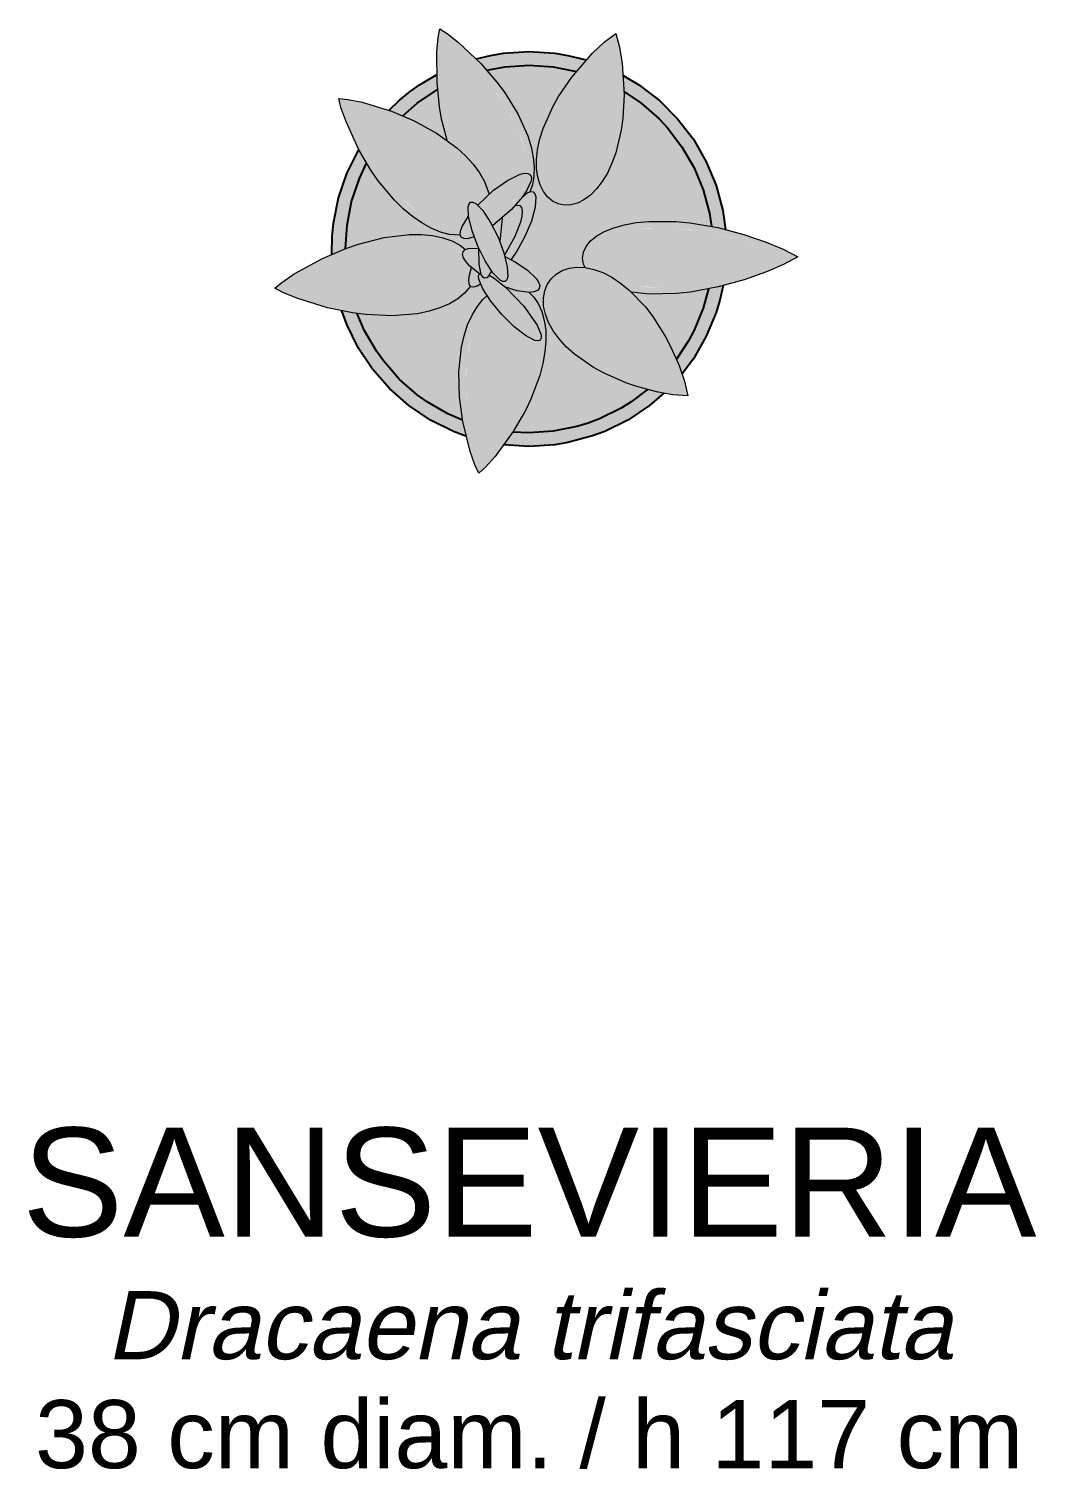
# Model space of a CAD drawing. Header units: metres. Extents: x 0 to 8.79, y -6.64 to 2.65.
# Drawn here: x 0.132 to 0.872, y -6.642 to -5.584 of the extents above; entities that cross this region are included whole.
import ezdxf
from ezdxf.enums import TextEntityAlignment as Align

# ---------------------------------------------------------------- set-up
doc = ezdxf.new("R2010")
doc.units = ezdxf.units.M
for name, color, linetype, lineweight, true_color in [('VEG-HOJAS', 117, 'Continuous', 18, 0x2e5e38), ('VEG-MACETA', 25, 'Continuous', 25, 0x745440), ('VEG-TEXTO', 47, 'Continuous', 18, 0x464646)]:
    doc.layers.add(name, color=color, linetype=linetype, lineweight=lineweight, true_color=true_color)
doc.layers.add('VEG-RELLENO', color=253, linetype='Continuous', true_color=0x96c896)
doc.styles.add('VEG', font='arial.ttf')

# ---------------------------------------------------------------- blocks, each defined once
blk = doc.blocks.new('VEG_Sansevieria_PLANTA')
at = {"layer": 'VEG-RELLENO', "true_color": 0xded278}
h = blk.add_hatch(color=41, dxfattribs=at)
h.dxf.hatch_style = 1
h.paths.add_polyline_path([(-0.0622, 0.0861), (-0.0659, 0.1045), (-0.0677, 0.1223), (-0.0678, 0.1449), (-0.0669, 0.1554), (-0.0656, 0.1617), (-0.0602, 0.1582), (-0.0519, 0.1517), (-0.0355, 0.1362), (-0.0238, 0.1226), (-0.0182, 0.1151), (-0.0084, 0.0993), (-0.001, 0.083), (0.0014, 0.075), (0.003, 0.0673), (0.0037, 0.06), (0.0035, 0.0533), (0.0025, 0.0472), (0.0005, 0.0419), (-0.0013, 0.0412), (-0.0057, 0.0374), (0.0002, 0.0466), (0.0014, 0.05), (0.0016, 0.0527), (0.0008, 0.0545), (-0.0014, 0.0555), (-0.0019, 0.0666), (-0.0034, 0.0738), (-0.0057, 0.0813), (-0.0128, 0.0969), (-0.0223, 0.1123), (-0.0334, 0.1264), (-0.0502, 0.1436), (-0.062, 0.1534), (-0.0631, 0.138), (-0.0621, 0.1141), (-0.0594, 0.0963), (-0.0573, 0.0874), (-0.053, 0.074), (-0.0603, 0.0798)])
at = {"layer": 'VEG-RELLENO', "true_color": 0x517e5c}
h = blk.add_hatch(color=115, dxfattribs=at)
h.dxf.hatch_style = 1
h.paths.add_polyline_path([(-0.0037, 0.0556), (-0.0072, 0.0547), (-0.016, 0.0504), (-0.0294, 0.0403), (-0.0328, 0.0495), (-0.0365, 0.0559), (-0.0412, 0.0622), (-0.0468, 0.0683), (-0.053, 0.074), (-0.0573, 0.0874), (-0.0594, 0.0963), (-0.0621, 0.1141), (-0.0631, 0.138), (-0.062, 0.1534), (-0.0502, 0.1436), (-0.0391, 0.1328), (-0.0277, 0.1195), (-0.0173, 0.1047), (-0.0089, 0.0891), (-0.0034, 0.0738), (-0.0019, 0.0666), (-0.0013, 0.0599), (-0.0014, 0.0555)])
at = {"layer": 'VEG-RELLENO', "true_color": 0xded278}
h = blk.add_hatch(color=41, dxfattribs=at)
h.dxf.hatch_style = 1
h.paths.add_polyline_path([(0.0135, 0.0382), (0.0104, 0.0422), (0.008, 0.047), (0.0063, 0.0527), (0.0054, 0.059), (0.0054, 0.0658), (0.0062, 0.0731), (0.0079, 0.0808), (0.0135, 0.0965), (0.0216, 0.1119), (0.0263, 0.1192), (0.0365, 0.1326), (0.051, 0.1482), (0.0585, 0.1547), (0.0636, 0.1583), (0.0663, 0.1481), (0.0682, 0.1363), (0.0695, 0.1215), (0.0694, 0.1047), (0.0676, 0.0873), (0.0658, 0.0788), (0.0608, 0.0629), (0.0575, 0.0558), (0.0537, 0.0495), (0.0495, 0.0441), (0.045, 0.0396), (0.0402, 0.0361), (0.0354, 0.0337), (0.0305, 0.0325), (0.0258, 0.0323), (0.0213, 0.0332), (0.0171, 0.0352)])
h.paths.add_polyline_path([(0.0298, 0.0374), (0.0336, 0.0385), (0.0376, 0.0404), (0.0417, 0.0434), (0.0457, 0.0474), (0.0495, 0.0524), (0.053, 0.0582), (0.0561, 0.0648), (0.061, 0.0799), (0.0638, 0.0965), (0.0647, 0.1133), (0.0633, 0.1357), (0.0608, 0.1501), (0.0545, 0.1445), (0.0453, 0.1351), (0.0353, 0.1232), (0.0305, 0.1164), (0.0217, 0.1019), (0.018, 0.0944), (0.0127, 0.0795), (0.0112, 0.0723), (0.0104, 0.0656), (0.0104, 0.0593), (0.0112, 0.0537), (0.0126, 0.0489), (0.0146, 0.0449), (0.0171, 0.0417), (0.0198, 0.0394), (0.0229, 0.038), (0.0262, 0.0373)], flags=0)
at = {"layer": 'VEG-RELLENO', "true_color": 0x517e5c}
h = blk.add_hatch(color=115, dxfattribs=at)
h.dxf.hatch_style = 1
h.paths.add_polyline_path([(0.0229, 0.038), (0.0198, 0.0394), (0.0171, 0.0417), (0.0146, 0.0449), (0.0126, 0.0489), (0.0112, 0.0537), (0.0104, 0.0593), (0.0104, 0.0656), (0.0112, 0.0723), (0.015, 0.0869), (0.0217, 0.1019), (0.0259, 0.1093), (0.0353, 0.1232), (0.0501, 0.1402), (0.0608, 0.1501), (0.0633, 0.1357), (0.0647, 0.1133), (0.0638, 0.0965), (0.0626, 0.0881), (0.0588, 0.0721), (0.053, 0.0582), (0.0495, 0.0524), (0.0457, 0.0474), (0.0417, 0.0434), (0.0376, 0.0404), (0.0336, 0.0385), (0.0298, 0.0374), (0.0262, 0.0373)])
at = {"layer": 'VEG-RELLENO', "true_color": 0xf8f6f2}
h = blk.add_hatch(color=7, dxfattribs=at)
h.dxf.hatch_style = 1
h.paths.add_polyline_path([(0.1424, -0.0269), (0.1373, -0.0466), (0.13, -0.0641), (0.1206, -0.0806), (0.1123, -0.0916), (0.1081, -0.0808), (0.1169, -0.0675), (0.1211, -0.0597), (0.1278, -0.0434), (0.1317, -0.0293)])
h.paths.add_polyline_path([(0.0956, -0.109), (0.0806, -0.1206), (0.0725, -0.1256), (0.0555, -0.134), (0.0466, -0.1373), (0.0283, -0.1422), (0.0189, -0.1438), (0, -0.145), (-0.0185, -0.1438), (-0.012, -0.1344), (0, -0.135), (0.0176, -0.1338), (0.0349, -0.1304), (0.0517, -0.1247), (0.0675, -0.1169), (0.075, -0.1122), (0.0869, -0.1032), (0.0989, -0.1059)])
h.paths.add_polyline_path([(-0.0466, -0.1373), (-0.0641, -0.13), (-0.0806, -0.1206), (-0.0956, -0.109), (-0.1025, -0.1025), (-0.115, -0.0883), (-0.1256, -0.0725), (-0.134, -0.0555), (-0.1376, -0.0455), (-0.1263, -0.0474), (-0.1211, -0.0597), (-0.1169, -0.0675), (-0.1071, -0.0822), (-0.1015, -0.089), (-0.089, -0.1015), (-0.075, -0.1122), (-0.0597, -0.1211), (-0.0489, -0.1258)])
h.paths.add_polyline_path([(-0.1449, -0.0037), (-0.1438, 0.0189), (-0.1401, 0.0375), (-0.134, 0.0555), (-0.1252, 0.073), (-0.1194, 0.0629), (-0.1247, 0.0517), (-0.1304, 0.0349), (-0.1338, 0.0176), (-0.135, 0.0003)])
h.paths.add_polyline_path([(-0.1032, 0.1018), (-0.0883, 0.115), (-0.0806, 0.1206), (-0.068, 0.128), (-0.0673, 0.117), (-0.0822, 0.1071), (-0.0929, 0.0978)])
h.paths.add_polyline_path([(-0.0389, 0.1396), (-0.0189, 0.1438), (0, 0.145), (0.0189, 0.1438), (0.0283, 0.1422), (0.0418, 0.1388), (0.0347, 0.1304), (0.0176, 0.1338), (0, 0.135), (-0.0176, 0.1338), (-0.0311, 0.1313)])
h.paths.add_polyline_path([(0.0691, 0.1274), (0.0806, 0.1206), (0.0956, 0.109), (0.109, 0.0956), (0.1206, 0.0806), (0.13, 0.0641), (0.1373, 0.0466), (0.1422, 0.0283), (0.1442, 0.0143), (0.1339, 0.0166), (0.1304, 0.0349), (0.1247, 0.0517), (0.1169, 0.0675), (0.1071, 0.0822), (0.1015, 0.089), (0.089, 0.1015), (0.0822, 0.1071), (0.0696, 0.1156)])
at = {"layer": 'VEG-RELLENO', "true_color": 0x7a5e4a}
h = blk.add_hatch(color=35, dxfattribs=at)
h.dxf.hatch_style = 1
h.paths.add_polyline_path([(0.1304, -0.0349), (0.1247, -0.0517), (0.1211, -0.0597), (0.1169, -0.0675), (0.1081, -0.0808), (0.1, -0.0644), (0.0907, -0.0496), (0.0854, -0.0426), (0.0751, -0.0318), (0.0882, -0.0332), (0.098, -0.0333), (0.1184, -0.0316), (0.1317, -0.0293)])
h.paths.add_polyline_path([(0.0869, -0.1032), (0.075, -0.1122), (0.0597, -0.1211), (0.0517, -0.1247), (0.0349, -0.1304), (0.0176, -0.1338), (0.0088, -0.1347), (0, -0.135), (-0.012, -0.1344), (-0.0027, -0.1186), (0.0049, -0.1016), (0.0101, -0.0842), (0.0116, -0.0756), (0.0123, -0.0674), (0.0121, -0.0596), (0.0111, -0.0524), (0.0093, -0.0458), (0.0067, -0.0401), (0.0034, -0.0353), (-0.0001, -0.0319), (0.0035, -0.0315), (0.006, -0.0305), (0.0074, -0.029), (0.0077, -0.0269), (0.0069, -0.0244), (0.0023, -0.0185), (-0.0014, -0.0153), (-0.0133, -0.0078), (-0.009, -0.0016), (-0.0031, 0.0092), (-0.0005, 0.0149), (0.0033, 0.0259), (0.0044, 0.0307), (0.0048, 0.0382), (0.0041, 0.0406), (0.0028, 0.0419), (0.0005, 0.0419), (0.0025, 0.0472), (0.0035, 0.0533), (0.0037, 0.06), (0.003, 0.0673), (0.0014, 0.075), (-0.001, 0.083), (-0.0043, 0.0911), (-0.0084, 0.0993), (-0.0182, 0.1151), (-0.0311, 0.1313), (-0.0176, 0.1338), (0, 0.135), (0.0176, 0.1338), (0.0347, 0.1304), (0.0263, 0.1192), (0.0173, 0.1043), (0.0103, 0.0886), (0.0079, 0.0808), (0.0062, 0.0731), (0.0054, 0.0658), (0.0054, 0.059), (0.0063, 0.0527), (0.008, 0.047), (0.0104, 0.0422), (0.0135, 0.0382), (0.0171, 0.0352), (0.0213, 0.0332), (0.0258, 0.0323), (0.0305, 0.0325), (0.0354, 0.0337), (0.0402, 0.0361), (0.045, 0.0396), (0.0495, 0.0441), (0.0537, 0.0495), (0.0575, 0.0558), (0.0608, 0.0629), (0.0658, 0.0788), (0.0687, 0.096), (0.0696, 0.1156), (0.0822, 0.1071), (0.089, 0.1015), (0.1015, 0.089), (0.1122, 0.075), (0.1211, 0.0597), (0.1247, 0.0517), (0.1304, 0.0349), (0.1339, 0.0166), (0.118, 0.0192), (0.0976, 0.0205), (0.0785, 0.0194), (0.0699, 0.0178), (0.0622, 0.0156), (0.0554, 0.0129), (0.0497, 0.0096), (0.0451, 0.0059), (0.0418, 0.0018), (0.0398, -0.0024), (0.0392, -0.0068), (0.0399, -0.0112), (0.0411, -0.0136), (0.035, -0.0133), (0.0294, -0.0141), (0.0243, -0.0158), (0.0198, -0.0184), (0.0161, -0.0218), (0.0133, -0.026), (0.0114, -0.0308), (0.0105, -0.0362), (0.0106, -0.0419), (0.0119, -0.0478), (0.0142, -0.0539), (0.0175, -0.06), (0.0219, -0.066), (0.0271, -0.0718), (0.0332, -0.0772), (0.04, -0.0824), (0.0551, -0.0913), (0.0711, -0.0982)])
h.paths.add_polyline_path([(-0.0489, -0.1258), (-0.0597, -0.1211), (-0.075, -0.1122), (-0.0822, -0.1071), (-0.0955, -0.0955), (-0.1071, -0.0822), (-0.1122, -0.075), (-0.1211, -0.0597), (-0.1263, -0.0474), (-0.1103, -0.0489), (-0.1006, -0.0491), (-0.082, -0.0475), (-0.0734, -0.0457), (-0.0656, -0.0432), (-0.0586, -0.0402), (-0.0525, -0.0366), (-0.0475, -0.0325), (-0.0431, -0.0272), (-0.0427, -0.0278), (-0.0408, -0.0281), (-0.0383, -0.0273), (-0.0358, -0.0258), (-0.031, -0.0343), (-0.0341, -0.0371), (-0.0383, -0.0424), (-0.042, -0.0487), (-0.0452, -0.0558), (-0.0477, -0.0637), (-0.0497, -0.0722), (-0.0509, -0.0811), (-0.0516, -0.0996), (-0.0511, -0.1089)])
h.paths.add_polyline_path([(-0.135, 0.0003), (-0.1338, 0.0176), (-0.1304, 0.0349), (-0.1247, 0.0517), (-0.1194, 0.0629), (-0.1109, 0.0501), (-0.1051, 0.0427), (-0.0925, 0.0294), (-0.0857, 0.0238), (-0.0789, 0.0191), (-0.072, 0.0152), (-0.0652, 0.0124), (-0.0587, 0.0107), (-0.0505, 0.0101), (-0.0499, 0.0086), (-0.0481, 0.0076), (-0.0454, 0.0075), (-0.0405, 0.009), (-0.037, 0.0005), (-0.0415, 0.0008), (-0.0448, 0.0004), (-0.0468, -0.0003), (-0.0511, 0.003), (-0.0568, 0.0059), (-0.0635, 0.0082), (-0.071, 0.0098), (-0.0792, 0.0106), (-0.0879, 0.0107), (-0.1065, 0.0085), (-0.116, 0.0064)])
h.paths.add_polyline_path([(-0.089, 0.1015), (-0.075, 0.1122), (-0.0673, 0.117), (-0.0643, 0.0953), (-0.0603, 0.0798), (-0.0762, 0.0898), (-0.0929, 0.0978)])
at = {"layer": 'VEG-RELLENO', "true_color": 0xded278}
h = blk.add_hatch(color=41, dxfattribs=at)
h.dxf.hatch_style = 1
h.paths.add_polyline_path([(-0.0505, 0.0101), (-0.0587, 0.0107), (-0.0652, 0.0124), (-0.072, 0.0152), (-0.0789, 0.0191), (-0.0857, 0.0238), (-0.0925, 0.0294), (-0.1051, 0.0427), (-0.1162, 0.0578), (-0.1254, 0.0733), (-0.1348, 0.094), (-0.1383, 0.104), (-0.1398, 0.1104), (-0.1285, 0.1089), (-0.1162, 0.106), (-0.1011, 0.1011), (-0.0845, 0.0941), (-0.0681, 0.0851), (-0.0604, 0.0799), (-0.0532, 0.0743), (-0.0468, 0.0683), (-0.0412, 0.0622), (-0.0365, 0.0559), (-0.0328, 0.0495), (-0.0302, 0.0432), (-0.0294, 0.0403), (-0.0336, 0.0364), (-0.0349, 0.0417), (-0.0373, 0.0473), (-0.0406, 0.0531), (-0.045, 0.059), (-0.0503, 0.0648), (-0.0633, 0.0758), (-0.0786, 0.0854), (-0.0948, 0.0932), (-0.1176, 0.1011), (-0.1333, 0.1047), (-0.1276, 0.0896), (-0.1209, 0.0756), (-0.1121, 0.0605), (-0.1013, 0.0459), (-0.0891, 0.0331), (-0.0827, 0.0278), (-0.0762, 0.0233), (-0.0698, 0.0198), (-0.0636, 0.0172), (-0.0577, 0.0156), (-0.0497, 0.0152), (-0.0505, 0.0131)])
at = {"layer": 'VEG-RELLENO', "true_color": 0x517e5c}
h = blk.add_hatch(color=115, dxfattribs=at)
h.dxf.hatch_style = 1
h.paths.add_polyline_path([(-0.0336, 0.0364), (-0.0378, 0.0322), (-0.0413, 0.0345), (-0.043, 0.0344), (-0.0442, 0.0332), (-0.0449, 0.0309), (-0.0446, 0.0241), (-0.0471, 0.0204), (-0.0497, 0.0152), (-0.0577, 0.0156), (-0.0636, 0.0172), (-0.0698, 0.0198), (-0.0762, 0.0233), (-0.0827, 0.0278), (-0.0953, 0.0392), (-0.1013, 0.0459), (-0.1121, 0.0605), (-0.1168, 0.0681), (-0.1246, 0.0828), (-0.1301, 0.0958), (-0.1333, 0.1047), (-0.1176, 0.1011), (-0.0948, 0.0932), (-0.0786, 0.0854), (-0.0633, 0.0758), (-0.0503, 0.0648), (-0.045, 0.059), (-0.0406, 0.0531), (-0.0373, 0.0473), (-0.0349, 0.0417)])
at = {"layer": 'VEG-RELLENO', "true_color": 0xded278}
h = blk.add_hatch(color=41, dxfattribs=at)
h.dxf.hatch_style = 1
h.paths.add_polyline_path([(-0.0505, 0.0131), (-0.0493, 0.0165), (-0.0446, 0.0241), (-0.0438, 0.02), (-0.0465, 0.0153), (-0.0476, 0.0109), (-0.0458, 0.0105), (-0.0415, 0.0119), (-0.0405, 0.009), (-0.0454, 0.0075), (-0.0481, 0.0076), (-0.0499, 0.0086), (-0.0507, 0.0104)])
h.paths.add_polyline_path([(-0.0312, 0.0388), (-0.021, 0.0471), (-0.0113, 0.0529), (-0.0037, 0.0556), (-0.001, 0.0555), (0.0008, 0.0545), (0.0016, 0.0527), (0.0014, 0.05), (-0.002, 0.0427), (-0.005, 0.0383), (-0.0131, 0.0289), (-0.027, 0.0169), (-0.0284, 0.0196), (-0.02, 0.0265), (-0.011, 0.0356), (-0.0046, 0.0442), (-0.0026, 0.0478), (-0.0016, 0.0506), (-0.0016, 0.0524), (-0.0034, 0.0525), (-0.0062, 0.0518), (-0.0144, 0.0478), (-0.0242, 0.0408), (-0.0357, 0.0301), (-0.0378, 0.0322)])
at = {"layer": 'VEG-RELLENO', "true_color": 0x467652}
h = blk.add_hatch(color=105, dxfattribs=at)
h.dxf.hatch_style = 1
h.paths.add_polyline_path([(-0.0438, 0.02), (-0.0415, 0.0119), (-0.0458, 0.0105), (-0.0473, 0.0106), (-0.0475, 0.0125), (-0.0465, 0.0153)])
h.paths.add_polyline_path([(-0.0284, 0.0196), (-0.0357, 0.0301), (-0.0291, 0.0366), (-0.0242, 0.0408), (-0.0144, 0.0478), (-0.0062, 0.0518), (-0.0034, 0.0525), (-0.0016, 0.0524), (-0.0016, 0.0506), (-0.0026, 0.0478), (-0.0074, 0.0401), (-0.0153, 0.031), (-0.02, 0.0265)])
at = {"layer": 'VEG-RELLENO', "true_color": 0xded278}
h = blk.add_hatch(color=41, dxfattribs=at)
h.dxf.hatch_style = 1
h.paths.add_polyline_path([(-0.0214, -0.0228), (-0.0266, -0.0176), (-0.0323, -0.0088), (-0.0401, 0.0078), (-0.0445, 0.0236), (-0.0449, 0.0309), (-0.0442, 0.0332), (-0.043, 0.0344), (-0.0413, 0.0345), (-0.0392, 0.0334), (-0.034, 0.0282), (-0.0283, 0.0194), (-0.0205, 0.0028), (-0.0161, -0.013), (-0.0157, -0.0203), (-0.0164, -0.0226), (-0.0176, -0.0238), (-0.0193, -0.0239)])
h.paths.add_polyline_path([(-0.042, 0.0278), (-0.0406, 0.0195), (-0.0392, 0.0143), (-0.0324, -0.0022), (-0.0242, -0.0157), (-0.0217, -0.0186), (-0.0189, -0.0207), (-0.0186, -0.0172), (-0.02, -0.0089), (-0.0233, 0.0018), (-0.0282, 0.0128), (-0.0364, 0.0263), (-0.0389, 0.0292), (-0.0416, 0.0313)], flags=0)
h = blk.add_hatch(color=41, dxfattribs=at)
h.dxf.hatch_style = 1
h.paths.add_polyline_path([(-0.0443, -0.0237), (-0.044, -0.0201), (-0.0423, -0.0137), (-0.0398, -0.0158), (-0.041, -0.0206), (-0.041, -0.025), (-0.0368, -0.0228), (-0.0358, -0.0258), (-0.0383, -0.0273), (-0.0408, -0.0281), (-0.0427, -0.0278), (-0.0439, -0.0263)])
h.paths.add_polyline_path([(-0.0068, 0.0319), (-0.0056, 0.0304), (-0.0051, 0.0278), (-0.0065, 0.0198), (-0.0106, 0.0091), (-0.0181, -0.0046), (-0.0193, -0.0008), (-0.011, 0.0158), (-0.0084, 0.0247), (-0.0084, 0.0291), (-0.0124, 0.0271), (-0.02, 0.0194), (-0.0198, 0.0227), (-0.0106, 0.0316), (-0.0087, 0.0322)])
at = {"layer": 'VEG-RELLENO', "true_color": 0x467652}
h = blk.add_hatch(color=105, dxfattribs=at)
h.dxf.hatch_style = 1
h.paths.add_polyline_path([(-0.0162, -0.0063), (-0.0178, -0.0056), (-0.0181, -0.0046), (-0.0106, 0.0091), (-0.0065, 0.0198), (-0.0051, 0.0278), (-0.0056, 0.0304), (-0.0066, 0.0317), (-0.002, 0.0369), (0.0014, 0.039), (0.0019, 0.035), (0.0014, 0.0312), (-0.0012, 0.0215), (-0.0033, 0.016), (-0.0086, 0.0051), (-0.0115, 0)])
at = {"layer": 'VEG-RELLENO', "true_color": 0xded278}
h = blk.add_hatch(color=41, dxfattribs=at)
h.dxf.hatch_style = 1
h.paths.add_polyline_path([(-0.0104, 0.0317), (-0.0057, 0.0374), (-0.0013, 0.0412), (0.0009, 0.0421), (0.0028, 0.0419), (0.0041, 0.0406), (0.0048, 0.0382), (0.0049, 0.0349), (0.0044, 0.0307), (0.0016, 0.0205), (-0.0059, 0.0036), (-0.0133, -0.0078), (-0.016, -0.0064), (-0.0086, 0.0051), (-0.0033, 0.016), (-0.0012, 0.0215), (0.0014, 0.0312), (0.0019, 0.035), (0.0014, 0.039), (-0.002, 0.0369), (-0.0066, 0.0317), (-0.0087, 0.0322)])
at = {"layer": 'VEG-RELLENO', "true_color": 0x467652}
h = blk.add_hatch(color=105, dxfattribs=at)
h.dxf.hatch_style = 1
h.paths.add_polyline_path([(-0.0416, 0.0313), (-0.0389, 0.0292), (-0.0337, 0.0225), (-0.0256, 0.0074), (-0.02, -0.0089), (-0.0186, -0.0172), (-0.0189, -0.0207), (-0.0217, -0.0186), (-0.0269, -0.0119), (-0.035, 0.0033), (-0.0406, 0.0195), (-0.042, 0.0278)])
h = blk.add_hatch(color=105, dxfattribs=at)
h.dxf.hatch_style = 1
h.paths.add_polyline_path([(-0.0364, -0.0182), (-0.0372, -0.0198), (-0.0368, -0.0228), (-0.041, -0.025), (-0.041, -0.0206), (-0.0398, -0.0158)])
h.paths.add_polyline_path([(-0.0193, -0.0008), (-0.0216, 0.0055), (-0.02, 0.0194), (-0.0124, 0.0271), (-0.0084, 0.0291), (-0.0084, 0.0247), (-0.011, 0.0158)])
at = {"layer": 'VEG-RELLENO', "true_color": 0xded278}
h = blk.add_hatch(color=41, dxfattribs=at)
h.dxf.hatch_style = 1
h.paths.add_polyline_path([(-0.0353, -0.0187), (-0.0367, -0.0113), (-0.0369, 0.0003), (-0.034, -0.0056), (-0.0332, -0.0149), (-0.0323, -0.0179), (-0.0297, -0.0131), (-0.0276, -0.016), (-0.0296, -0.0194), (-0.0312, -0.0211), (-0.0328, -0.0215), (-0.0341, -0.0207)])
h.paths.add_polyline_path([(-0.0198, 0.0227), (-0.0216, 0.0055), (-0.0239, 0.0107), (-0.023, 0.02)])
h = blk.add_hatch(color=41, dxfattribs=at)
h.dxf.hatch_style = 1
h.paths.add_polyline_path([(-0.0431, -0.0272), (-0.0475, -0.0325), (-0.0525, -0.0366), (-0.0586, -0.0402), (-0.0656, -0.0432), (-0.0734, -0.0457), (-0.082, -0.0475), (-0.1006, -0.0491), (-0.1201, -0.0482), (-0.1298, -0.0469), (-0.1482, -0.0432), (-0.1707, -0.0362), (-0.1809, -0.032), (-0.1869, -0.0288), (-0.1776, -0.0216), (-0.1665, -0.0146), (-0.1519, -0.0069), (-0.1347, 0.0004), (-0.116, 0.0064), (-0.1065, 0.0085), (-0.0879, 0.0107), (-0.0792, 0.0106), (-0.071, 0.0098), (-0.0635, 0.0082), (-0.0568, 0.0059), (-0.0511, 0.003), (-0.0468, -0.0003), (-0.0486, -0.0021), (-0.049, -0.0041), (-0.0484, -0.0059), (-0.0538, -0.0013), (-0.0588, 0.0013), (-0.0648, 0.0034), (-0.0717, 0.0049), (-0.0794, 0.0056), (-0.0877, 0.0057), (-0.1055, 0.0036), (-0.1239, -0.0011), (-0.1416, -0.0077), (-0.164, -0.019), (-0.1778, -0.0279), (-0.169, -0.0315), (-0.1551, -0.0361), (-0.1382, -0.0403), (-0.1291, -0.042), (-0.1101, -0.0439), (-0.1007, -0.0441), (-0.0828, -0.0425), (-0.0747, -0.0408), (-0.0673, -0.0385), (-0.0608, -0.0357), (-0.0554, -0.0325), (-0.051, -0.0289), (-0.0477, -0.0252), (-0.0456, -0.0214), (-0.0445, -0.0178), (-0.0444, -0.0143), (-0.0454, -0.0106), (-0.0423, -0.0137), (-0.044, -0.0201), (-0.0443, -0.0237), (-0.0439, -0.0263)])
at = {"layer": 'VEG-RELLENO', "true_color": 0x467652}
h = blk.add_hatch(color=105, dxfattribs=at)
h.dxf.hatch_style = 1
h.paths.add_polyline_path([(-0.034, -0.0056), (-0.0297, -0.0131), (-0.0323, -0.0179), (-0.0332, -0.0149)])
h.paths.add_polyline_path([(-0.0239, 0.0107), (-0.027, 0.0169), (-0.023, 0.02)])
at = {"layer": 'VEG-RELLENO', "true_color": 0xded278}
h = blk.add_hatch(color=41, dxfattribs=at)
h.dxf.hatch_style = 1
h.paths.add_polyline_path([(0.0418, 0.0018), (0.0451, 0.0059), (0.0497, 0.0096), (0.0554, 0.0129), (0.0622, 0.0156), (0.0699, 0.0178), (0.0785, 0.0194), (0.0878, 0.0203), (0.1077, 0.0201), (0.1284, 0.0176), (0.1385, 0.0157), (0.1576, 0.0107), (0.1808, 0.0024), (0.1912, -0.0022), (0.1972, -0.0057), (0.1867, -0.0114), (0.1742, -0.0168), (0.1578, -0.0226), (0.1388, -0.0279), (0.1184, -0.0316), (0.1081, -0.0328), (0.0882, -0.0332), (0.0751, -0.0318), (0.0669, -0.0249), (0.0795, -0.0274), (0.0884, -0.0282), (0.0979, -0.0283), (0.1177, -0.0267), (0.1377, -0.023), (0.1563, -0.0179), (0.1723, -0.0122), (0.1869, -0.0057), (0.1646, 0.0032), (0.1471, 0.0085), (0.1374, 0.0108), (0.1174, 0.0142), (0.1074, 0.0151), (0.0881, 0.0153), (0.0792, 0.0144), (0.0711, 0.0129), (0.0638, 0.0109), (0.0576, 0.0083), (0.0525, 0.0054), (0.0487, 0.0023), (0.0461, -0.0008), (0.0447, -0.0039), (0.0443, -0.0068), (0.0447, -0.0096), (0.0462, -0.0127), (0.0484, -0.0153), (0.0411, -0.0136), (0.0399, -0.0112), (0.0392, -0.0068), (0.0398, -0.0024)])
at = {"layer": 'VEG-RELLENO', "true_color": 0x517e5c}
h = blk.add_hatch(color=115, dxfattribs=at)
h.dxf.hatch_style = 1
h.paths.add_polyline_path([(0.0606, -0.0207), (0.054, -0.0173), (0.0484, -0.0153), (0.0462, -0.0127), (0.0447, -0.0096), (0.0443, -0.0068), (0.0447, -0.0039), (0.0461, -0.0008), (0.0487, 0.0023), (0.0525, 0.0054), (0.0576, 0.0083), (0.0638, 0.0109), (0.0711, 0.0129), (0.0792, 0.0144), (0.0975, 0.0155), (0.1074, 0.0151), (0.1275, 0.0127), (0.1374, 0.0108), (0.1562, 0.0059), (0.1722, 0.0005), (0.1869, -0.0057), (0.1723, -0.0122), (0.1563, -0.0179), (0.1377, -0.023), (0.1177, -0.0267), (0.0979, -0.0283), (0.0795, -0.0274), (0.0669, -0.0249)])
h = blk.add_hatch(color=115, dxfattribs=at)
h.dxf.hatch_style = 1
h.paths.add_polyline_path([(-0.0499, -0.0043), (-0.0453, -0.0109), (-0.0444, -0.0143), (-0.0445, -0.0178), (-0.0456, -0.0214), (-0.0477, -0.0252), (-0.051, -0.0289), (-0.0554, -0.0325), (-0.0608, -0.0357), (-0.0673, -0.0385), (-0.0747, -0.0408), (-0.0828, -0.0425), (-0.1007, -0.0441), (-0.1101, -0.0439), (-0.1291, -0.042), (-0.1382, -0.0403), (-0.1551, -0.0361), (-0.169, -0.0315), (-0.1778, -0.0279), (-0.164, -0.019), (-0.1416, -0.0077), (-0.1239, -0.0011), (-0.1055, 0.0036), (-0.0877, 0.0057), (-0.0794, 0.0056), (-0.0717, 0.0049), (-0.0648, 0.0034), (-0.0588, 0.0013), (-0.0538, -0.0013)])
at = {"layer": 'VEG-RELLENO', "true_color": 0xded278}
h = blk.add_hatch(color=41, dxfattribs=at)
h.dxf.hatch_style = 1
h.paths.add_polyline_path([(0.0035, -0.0315), (-0.004, -0.0316), (-0.0088, -0.0307), (-0.0175, -0.028), (-0.0257, -0.0215), (-0.0295, -0.0193), (-0.0184, -0.0245), (-0.0081, -0.0278), (0.0001, -0.0289), (0.0028, -0.0286), (0.0045, -0.0276), (0.0042, -0.0257), (0.0027, -0.0234), (-0.0032, -0.0177), (-0.0075, -0.0146), (-0.0168, -0.0093), (-0.0178, -0.0056), (-0.0058, -0.0121), (0.0023, -0.0185), (0.0051, -0.0216), (0.0069, -0.0244), (0.0077, -0.0269), (0.0074, -0.029), (0.006, -0.0305)])
h.paths.add_polyline_path([(-0.0399, -0.0158), (-0.0464, -0.0095), (-0.0482, -0.0066), (-0.049, -0.0041), (-0.0486, -0.0021), (-0.0472, -0.0005), (-0.0448, 0.0004), (-0.0415, 0.0008), (-0.0369, 0.0003), (-0.0369, -0.0026), (-0.0414, -0.0022), (-0.0441, -0.0025), (-0.0458, -0.0034), (-0.0455, -0.0054), (-0.044, -0.0076), (-0.0415, -0.0104), (-0.0363, -0.0147), (-0.0355, -0.0179), (-0.0364, -0.0182)])
at = {"layer": 'VEG-RELLENO', "true_color": 0x467652}
h = blk.add_hatch(color=105, dxfattribs=at)
h.dxf.hatch_style = 1
h.paths.add_polyline_path([(-0.0294, -0.0191), (-0.0276, -0.016), (-0.0239, -0.0207), (-0.0214, -0.0228), (-0.0193, -0.0239), (-0.0176, -0.0238), (-0.0164, -0.0226), (-0.0157, -0.0203), (-0.0156, -0.0171), (-0.0168, -0.0093), (-0.0075, -0.0146), (-0.0032, -0.0177), (0.0027, -0.0234), (0.0042, -0.0257), (0.0045, -0.0276), (0.0028, -0.0286), (-0.0036, -0.0286), (-0.0131, -0.0264), (-0.0238, -0.0221)])
h.paths.add_polyline_path([(-0.0369, -0.0026), (-0.0363, -0.0147), (-0.0415, -0.0104), (-0.044, -0.0076), (-0.0455, -0.0054), (-0.0458, -0.0034), (-0.0441, -0.0025), (-0.0414, -0.0022)])
at = {"layer": 'VEG-RELLENO', "true_color": 0xded278}
h = blk.add_hatch(color=41, dxfattribs=at)
h.dxf.hatch_style = 1
h.paths.add_polyline_path([(0.0041, -0.0672), (-0.0027, -0.0636), (-0.0112, -0.0569), (-0.0244, -0.0432), (-0.0341, -0.0292), (-0.037, -0.0222), (-0.0372, -0.0198), (-0.0364, -0.0182), (-0.0355, -0.0179), (-0.0339, -0.0208), (-0.0332, -0.0243), (-0.029, -0.032), (-0.0179, -0.046), (-0.0049, -0.0583), (0.0024, -0.0632), (0.0058, -0.0644), (0.0049, -0.0609), (0.0006, -0.0532), (-0.0104, -0.0392), (-0.0234, -0.0269), (-0.0322, -0.0214), (-0.0312, -0.0211), (-0.0295, -0.0193), (-0.0257, -0.0215), (-0.0127, -0.0325), (-0.004, -0.042), (0.0058, -0.0559), (0.0087, -0.063), (0.0088, -0.0654), (0.0081, -0.0669), (0.0065, -0.0675)])
at = {"layer": 'VEG-RELLENO', "true_color": 0x467652}
h = blk.add_hatch(color=105, dxfattribs=at)
h.dxf.hatch_style = 1
h.paths.add_polyline_path([(-0.0341, -0.0208), (-0.0307, -0.022), (-0.0234, -0.0269), (-0.0104, -0.0392), (0.0006, -0.0532), (0.0049, -0.0609), (0.0058, -0.0644), (0.0024, -0.0632), (-0.0049, -0.0583), (-0.0179, -0.046), (-0.029, -0.032), (-0.0332, -0.0243)])
at = {"layer": 'VEG-RELLENO', "true_color": 0xded278}
h = blk.add_hatch(color=41, dxfattribs=at)
h.dxf.hatch_style = 1
h.paths.add_polyline_path([(0.0243, -0.0158), (0.0294, -0.0141), (0.035, -0.0133), (0.0411, -0.0136), (0.0475, -0.015), (0.054, -0.0173), (0.0606, -0.0207), (0.0671, -0.025), (0.0735, -0.0302), (0.0796, -0.0361), (0.0907, -0.0496), (0.0956, -0.0569), (0.1039, -0.0717), (0.1123, -0.0917), (0.1153, -0.1015), (0.1166, -0.1078), (0.1056, -0.107), (0.0936, -0.1049), (0.079, -0.1009), (0.063, -0.095), (0.0473, -0.0871), (0.04, -0.0824), (0.0332, -0.0772), (0.0271, -0.0718), (0.0219, -0.066), (0.0175, -0.06), (0.0142, -0.0539), (0.0119, -0.0478), (0.0106, -0.0419), (0.0105, -0.0362), (0.0114, -0.0308), (0.0133, -0.026), (0.0161, -0.0218), (0.0198, -0.0184)])
h.paths.add_polyline_path([(0.0162, -0.0322), (0.0155, -0.0365), (0.0156, -0.0413), (0.0167, -0.0464), (0.0187, -0.0518), (0.0217, -0.0573), (0.0257, -0.0628), (0.0306, -0.0682), (0.0428, -0.0783), (0.0573, -0.0868), (0.0728, -0.0935), (0.0805, -0.0961), (0.0947, -0.1), (0.1104, -0.1026), (0.1076, -0.0934), (0.1027, -0.0809), (0.0957, -0.0668), (0.0914, -0.0596), (0.0815, -0.0458), (0.076, -0.0395), (0.0642, -0.0291), (0.0581, -0.025), (0.052, -0.0219), (0.0461, -0.0198), (0.0405, -0.0186), (0.0352, -0.0184), (0.0305, -0.019), (0.0264, -0.0203), (0.0228, -0.0224), (0.0199, -0.0251), (0.0177, -0.0284)], flags=0)
at = {"layer": 'VEG-RELLENO', "true_color": 0x517e5c}
h = blk.add_hatch(color=115, dxfattribs=at)
h.dxf.hatch_style = 1
h.paths.add_polyline_path([(0.0199, -0.0251), (0.0228, -0.0224), (0.0264, -0.0203), (0.0305, -0.019), (0.0352, -0.0184), (0.0405, -0.0186), (0.0461, -0.0198), (0.052, -0.0219), (0.0581, -0.025), (0.0642, -0.0291), (0.0702, -0.0339), (0.0815, -0.0458), (0.0867, -0.0525), (0.0957, -0.0668), (0.0995, -0.074), (0.1054, -0.0875), (0.1104, -0.1026), (0.0947, -0.1), (0.0805, -0.0961), (0.0728, -0.0935), (0.0573, -0.0868), (0.0499, -0.0827), (0.0364, -0.0734), (0.0306, -0.0682), (0.0257, -0.0628), (0.0217, -0.0573), (0.0187, -0.0518), (0.0167, -0.0464), (0.0156, -0.0413), (0.0155, -0.0365), (0.0162, -0.0322), (0.0177, -0.0284)])
at = {"layer": 'VEG-RELLENO', "true_color": 0xded278}
h = blk.add_hatch(color=41, dxfattribs=at)
h.dxf.hatch_style = 1
h.paths.add_polyline_path([(0.0034, -0.0353), (0.0067, -0.0401), (0.0093, -0.0458), (0.0111, -0.0524), (0.0121, -0.0596), (0.0123, -0.0674), (0.0116, -0.0756), (0.0101, -0.0842), (0.0078, -0.0929), (0.0013, -0.1102), (-0.0027, -0.1186), (-0.0117, -0.134), (-0.0251, -0.1523), (-0.0322, -0.1602), (-0.0371, -0.1646), (-0.0416, -0.1541), (-0.0453, -0.142), (-0.0488, -0.1266), (-0.0511, -0.1089), (-0.0516, -0.0903), (-0.0509, -0.0811), (-0.0497, -0.0722), (-0.0477, -0.0637), (-0.0452, -0.0558), (-0.042, -0.0487), (-0.0383, -0.0424), (-0.0341, -0.0371), (-0.031, -0.0343), (-0.0281, -0.0384), (-0.0342, -0.0453), (-0.0376, -0.051), (-0.0405, -0.0576), (-0.0429, -0.065), (-0.0447, -0.0731), (-0.0466, -0.0905), (-0.0461, -0.1085), (-0.0438, -0.1257), (-0.0405, -0.1408), (-0.0355, -0.1563), (-0.029, -0.1491), (-0.0204, -0.1379), (-0.0114, -0.124), (-0.0072, -0.1163), (0.0002, -0.0999), (0.003, -0.0914), (0.0066, -0.075), (0.0073, -0.0672), (0.0081, -0.0669), (0.0088, -0.0654), (0.0087, -0.063), (0.0069, -0.0582), (0.0062, -0.0534), (0.0046, -0.0475), (0.0023, -0.0426), (-0.0004, -0.0386), (-0.0035, -0.0355), (-0.0069, -0.0334), (-0.0105, -0.0322), (-0.0132, -0.032), (-0.0175, -0.028), (-0.0088, -0.0307), (-0.0001, -0.0319)])
at = {"layer": 'VEG-RELLENO', "true_color": 0x517e5c}
h = blk.add_hatch(color=115, dxfattribs=at)
h.dxf.hatch_style = 1
h.paths.add_polyline_path([(-0.0281, -0.0384), (-0.0157, -0.0527), (-0.0068, -0.0606), (0.001, -0.0658), (0.0041, -0.0672), (0.0073, -0.0672), (0.0066, -0.075), (0.003, -0.0914), (0.0002, -0.0999), (-0.0072, -0.1163), (-0.0114, -0.124), (-0.0204, -0.1379), (-0.029, -0.1491), (-0.0355, -0.1563), (-0.0405, -0.1408), (-0.0438, -0.1257), (-0.0452, -0.1173), (-0.0466, -0.0995), (-0.046, -0.0816), (-0.0429, -0.065), (-0.0405, -0.0576), (-0.0376, -0.051), (-0.0342, -0.0453)])
h.paths.add_polyline_path([(0.0058, -0.0559), (-0.004, -0.042), (-0.0132, -0.032), (-0.0105, -0.0322), (-0.0069, -0.0334), (-0.0035, -0.0355), (-0.0004, -0.0386), (0.0023, -0.0426), (0.0046, -0.0475), (0.0062, -0.0534), (0.0069, -0.0582)])
at = {"layer": 'VEG-HOJAS'}
for points in [[(-0.0603, 0.0798), (-0.0643, 0.0953), (-0.0659, 0.1045), (-0.0677, 0.1223), (-0.0678, 0.1449), (-0.0669, 0.1554), (-0.0656, 0.1617), (-0.0602, 0.1582), (-0.0519, 0.1517), (-0.0355, 0.1362), (-0.0238, 0.1226), (-0.0182, 0.1151), (-0.0084, 0.0993), (-0.001, 0.083), (0.0014, 0.075), (0.003, 0.0673), (0.0037, 0.06), (0.0035, 0.0533), (0.0025, 0.0472), (0.0005, 0.0419)], [(-0.0505, 0.0101), (-0.0587, 0.0107), (-0.0652, 0.0124), (-0.072, 0.0152), (-0.0789, 0.0191), (-0.0857, 0.0238), (-0.0925, 0.0294), (-0.099, 0.0358), (-0.1109, 0.0501), (-0.1162, 0.0578), (-0.1254, 0.0733), (-0.1348, 0.094), (-0.1383, 0.104), (-0.1398, 0.1104), (-0.1332, 0.1098), (-0.1228, 0.1077), (-0.1011, 0.1011), (-0.0845, 0.0941), (-0.0681, 0.0851), (-0.0532, 0.0743), (-0.0468, 0.0683), (-0.0412, 0.0622), (-0.0365, 0.0559), (-0.0328, 0.0495), (-0.0294, 0.0403)], [(-0.0378, 0.0322), (-0.0261, 0.0432), (-0.016, 0.0504), (-0.0072, 0.0547), (-0.0037, 0.0556), (-0.001, 0.0555), (0.0008, 0.0545), (0.0016, 0.0527), (0.0014, 0.05), (-0.002, 0.0427), (-0.005, 0.0383), (-0.0131, 0.0289), (-0.027, 0.0169)], [(-0.0106, 0.0316), (-0.0087, 0.0322), (-0.0068, 0.0319), (-0.0056, 0.0304), (-0.0051, 0.0278), (-0.0054, 0.0242), (-0.0065, 0.0198), (-0.0106, 0.0091), (-0.0181, -0.0046)], [(-0.0057, 0.0374), (-0.0013, 0.0412), (0.0009, 0.0421), (0.0028, 0.0419), (0.0041, 0.0406), (0.0048, 0.0382), (0.0044, 0.0307), (0.0016, 0.0205), (-0.0031, 0.0092), (-0.009, -0.0016), (-0.0133, -0.0078)], [(-0.0405, 0.009), (-0.0454, 0.0075), (-0.0481, 0.0076), (-0.0499, 0.0086), (-0.0507, 0.0104), (-0.0505, 0.0131), (-0.0493, 0.0165), (-0.0446, 0.0241)], [(-0.0198, 0.0227), (-0.0216, 0.0055)], [(-0.0431, -0.0272), (-0.0475, -0.0325), (-0.0525, -0.0366), (-0.0586, -0.0402), (-0.0656, -0.0432), (-0.0734, -0.0457), (-0.082, -0.0475), (-0.1006, -0.0491), (-0.1201, -0.0482), (-0.1298, -0.0469), (-0.1482, -0.0432), (-0.1707, -0.0362), (-0.1809, -0.032), (-0.1869, -0.0288), (-0.1817, -0.0245), (-0.1726, -0.0183), (-0.1519, -0.0069), (-0.1347, 0.0004), (-0.1254, 0.0036), (-0.1065, 0.0085), (-0.0879, 0.0107), (-0.0792, 0.0106), (-0.071, 0.0098), (-0.0635, 0.0082), (-0.0568, 0.0059), (-0.0511, 0.003), (-0.0468, -0.0003)], [(0.0411, -0.0136), (0.0399, -0.0112), (0.0392, -0.0068), (0.0398, -0.0024), (0.0418, 0.0018), (0.0451, 0.0059), (0.0497, 0.0096), (0.0554, 0.0129), (0.0622, 0.0156), (0.0699, 0.0178), (0.0785, 0.0194), (0.0878, 0.0203), (0.1077, 0.0201), (0.118, 0.0192), (0.1385, 0.0157), (0.1576, 0.0107), (0.174, 0.0051), (0.1866, -0.0001), (0.1972, -0.0057), (0.1867, -0.0114), (0.1742, -0.0168), (0.1578, -0.0226), (0.1388, -0.0279), (0.1184, -0.0316), (0.1081, -0.0328), (0.0882, -0.0332), (0.0751, -0.0318)], [(-0.0364, -0.0182), (-0.0436, -0.0126), (-0.0464, -0.0095), (-0.0482, -0.0066), (-0.049, -0.0041), (-0.0486, -0.0021), (-0.0472, -0.0005), (-0.0448, 0.0004), (-0.037, 0.0005)], [(-0.0276, -0.016), (-0.0296, -0.0194), (-0.0312, -0.0211), (-0.0328, -0.0215), (-0.0341, -0.0207), (-0.0353, -0.0187), (-0.0367, -0.0113), (-0.0369, 0.0003)], [(-0.0178, -0.0056), (-0.0108, -0.0091), (-0.0014, -0.0153), (0.0051, -0.0216), (0.0069, -0.0244), (0.0077, -0.0269), (0.0074, -0.029), (0.006, -0.0305), (0.0035, -0.0315), (0.0002, -0.0319), (-0.0088, -0.0307), (-0.0175, -0.028)], [(-0.0358, -0.0258), (-0.0383, -0.0273), (-0.0408, -0.0281), (-0.0427, -0.0278), (-0.0439, -0.0263), (-0.0443, -0.0237), (-0.044, -0.0201), (-0.0423, -0.0137)], [(-0.0295, -0.0193), (-0.0257, -0.0215), (-0.0172, -0.0282), (-0.004, -0.042), (0.0058, -0.0559), (0.0087, -0.063), (0.0088, -0.0654), (0.0081, -0.0669), (0.0065, -0.0675), (0.0041, -0.0672), (-0.0027, -0.0636), (-0.0112, -0.0569), (-0.0201, -0.048), (-0.0282, -0.0383), (-0.0341, -0.0292), (-0.037, -0.0222), (-0.0372, -0.0198), (-0.0364, -0.0182), (-0.0355, -0.0179)], [(-0.0001, -0.0319), (0.0034, -0.0353), (0.0067, -0.0401), (0.0093, -0.0458), (0.0111, -0.0524), (0.0121, -0.0596), (0.0123, -0.0674), (0.0116, -0.0756), (0.0101, -0.0842), (0.0078, -0.0929), (0.0013, -0.1102), (-0.0027, -0.1186), (-0.0117, -0.134), (-0.0251, -0.1523), (-0.0322, -0.1602), (-0.0371, -0.1646), (-0.0399, -0.1586), (-0.0434, -0.1486), (-0.0488, -0.1266), (-0.0511, -0.1089), (-0.0516, -0.0903), (-0.0497, -0.0722), (-0.0477, -0.0637), (-0.0452, -0.0558), (-0.042, -0.0487), (-0.0383, -0.0424), (-0.0341, -0.0371), (-0.031, -0.0343)]]:
    blk.add_lwpolyline(points, dxfattribs=at)
for points in [[(0.0213, 0.0332), (0.0171, 0.0352), (0.0135, 0.0382), (0.0104, 0.0422), (0.008, 0.047), (0.0063, 0.0527), (0.0054, 0.059), (0.0054, 0.0658), (0.0062, 0.0731), (0.0079, 0.0808), (0.0103, 0.0886), (0.0173, 0.1043), (0.0216, 0.1119), (0.0313, 0.1262), (0.0465, 0.1437), (0.0551, 0.1519), (0.0636, 0.1583), (0.0663, 0.1481), (0.0682, 0.1363), (0.0697, 0.1132), (0.0687, 0.096), (0.0676, 0.0873), (0.0636, 0.0706), (0.0608, 0.0629), (0.0575, 0.0558), (0.0537, 0.0495), (0.0495, 0.0441), (0.045, 0.0396), (0.0402, 0.0361), (0.0354, 0.0337), (0.0305, 0.0325), (0.0258, 0.0323)], [(-0.0176, -0.0238), (-0.0193, -0.0239), (-0.0214, -0.0228), (-0.0266, -0.0176), (-0.0323, -0.0088), (-0.0377, 0.0021), (-0.042, 0.0134), (-0.0445, 0.0236), (-0.0449, 0.0309), (-0.0442, 0.0332), (-0.043, 0.0344), (-0.0413, 0.0345), (-0.0392, 0.0334), (-0.034, 0.0282), (-0.0283, 0.0194), (-0.0229, 0.0086), (-0.0186, -0.0028), (-0.0161, -0.013), (-0.0157, -0.0203), (-0.0164, -0.0226)], [(0.0161, -0.0218), (0.0198, -0.0184), (0.0243, -0.0158), (0.0294, -0.0141), (0.035, -0.0133), (0.0411, -0.0136), (0.0475, -0.015), (0.054, -0.0173), (0.0606, -0.0207), (0.0671, -0.025), (0.0735, -0.0302), (0.0854, -0.0426), (0.0907, -0.0496), (0.1, -0.0644), (0.1039, -0.0717), (0.1101, -0.0856), (0.1141, -0.0971), (0.1166, -0.1078), (0.1056, -0.107), (0.0936, -0.1049), (0.079, -0.1009), (0.0711, -0.0982), (0.0551, -0.0913), (0.0473, -0.0871), (0.0332, -0.0772), (0.0271, -0.0718), (0.0219, -0.066), (0.0175, -0.06), (0.0142, -0.0539), (0.0119, -0.0478), (0.0106, -0.0419), (0.0105, -0.0362), (0.0114, -0.0308), (0.0133, -0.026)]]:
    blk.add_lwpolyline(points, close=True, dxfattribs=at)
at = {"layer": 'VEG-MACETA'}
for points in [[(-0.0389, 0.1396), (-0.0283, 0.1422), (-0.0189, 0.1438), (0, 0.145), (0.0189, 0.1438), (0.0283, 0.1422), (0.0418, 0.1388)], [(-0.1032, 0.1018), (-0.0956, 0.109), (-0.0883, 0.115), (-0.0806, 0.1206), (-0.068, 0.128)], [(-0.0311, 0.1313), (-0.0176, 0.1338), (0, 0.135), (0.0176, 0.1338), (0.0347, 0.1304)], [(0.0691, 0.1274), (0.0806, 0.1206), (0.0956, 0.109), (0.109, 0.0956), (0.1206, 0.0806), (0.13, 0.0641), (0.1373, 0.0466), (0.1422, 0.0283), (0.1442, 0.0143)], [(-0.0929, 0.0978), (-0.0822, 0.1071), (-0.0673, 0.117)], [(0.0696, 0.1156), (0.0822, 0.1071), (0.0955, 0.0955), (0.1015, 0.089), (0.1122, 0.075), (0.1211, 0.0597), (0.1278, 0.0434), (0.1324, 0.0263), (0.1339, 0.0166)], [(-0.1449, -0.0037), (-0.1447, 0.0095), (-0.1438, 0.0189), (-0.1401, 0.0375), (-0.134, 0.0555), (-0.1252, 0.073)], [(-0.135, 0.0003), (-0.1338, 0.0176), (-0.1304, 0.0349), (-0.1247, 0.0517), (-0.1194, 0.0629)], [(0.1317, -0.0293), (0.1278, -0.0434), (0.1211, -0.0597), (0.1169, -0.0675), (0.1081, -0.0808)], [(0.1424, -0.0269), (0.1401, -0.0375), (0.1373, -0.0466), (0.13, -0.0641), (0.1206, -0.0806), (0.1123, -0.0916)], [(-0.0465, -0.1374), (-0.0555, -0.134), (-0.0725, -0.1256), (-0.0883, -0.115), (-0.1025, -0.1025), (-0.115, -0.0883), (-0.1256, -0.0725), (-0.134, -0.0555), (-0.1376, -0.0455)], [(-0.0489, -0.1258), (-0.0597, -0.1211), (-0.075, -0.1122), (-0.0822, -0.1071), (-0.0955, -0.0955), (-0.1071, -0.0822), (-0.1122, -0.075), (-0.1211, -0.0597), (-0.1263, -0.0474)], [(0.0869, -0.1032), (0.075, -0.1122), (0.0675, -0.1169), (0.0517, -0.1247), (0.0434, -0.1278), (0.0349, -0.1304), (0.0176, -0.1338), (0, -0.135), (-0.012, -0.1344)], [(0.0989, -0.1059), (0.0883, -0.115), (0.0725, -0.1256), (0.0555, -0.134), (0.0466, -0.1373), (0.0283, -0.1422), (0.0189, -0.1438), (0, -0.145), (-0.0185, -0.1438)]]:
    blk.add_lwpolyline(points, dxfattribs=at)

msp = doc.modelspace()

# ---------------------------------------------------------------- block references
msp.add_blockref('VEG_Sansevieria_PLANTA', (0.5, -5.7456))

# ---------------------------------------------------------------- texts
at = {"layer": 'VEG-TEXTO', "style": 'VEG'}
for s, height, p in [('SANSEVIERIA', 0.08, (0.5, -6.3909)), ('38 cm diam. / h 117 cm', 0.05, (0.5, -6.5909))]:
    msp.add_text(s, height=height, dxfattribs=at).set_placement(p, align=Align.TOP_CENTER)
at = {"layer": 'VEG-TEXTO', "style": 'VEG', "oblique": 12}
msp.add_text('Dracaena trifasciata', height=0.05, dxfattribs=at).set_placement((0.5, -6.5109), align=Align.TOP_CENTER)

doc.saveas('drawing.dxf')
